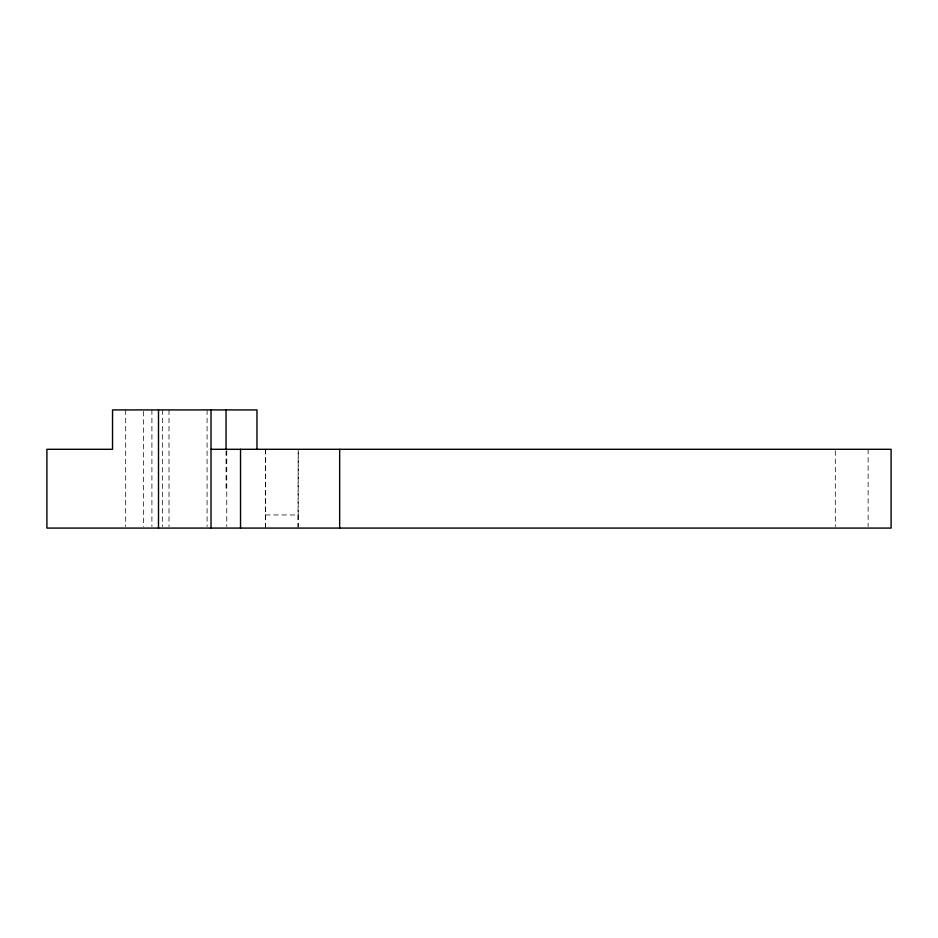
<?xml version="1.0" encoding="UTF-8"?>
<svg xmlns="http://www.w3.org/2000/svg" width="938" height="938" viewBox="0 0 938 938"><rect width="100%" height="100%" fill="white"/><g stroke="black" fill="none" stroke-linecap="round" stroke-linejoin="round"><path stroke-width="0.7" stroke-dasharray="4.69 3.52" d="M298.178 514.95L298.225 449.302L298.003 526.628M265.489 528.082L265.689 449.302M265.489 514.95L298.19 514.95L298.19 528.082M265.501 449.302L265.536 526.628M868.119 449.302L868.119 526.628M835.301 450.768L835.301 526.628M226.762 450.768L226.762 526.628M226.058 450.768L226.058 488.698M207.075 409.918L207.075 526.628M169.004 409.918L169.004 526.628M162.438 409.918L162.438 526.628M151.909 409.918L151.909 526.628M143.444 411.372L143.444 526.628M125.692 409.918L125.692 526.628"/><path stroke-width="1.41" d="M211.015 449.302L891.1 449.302L891.1 528.082L46.9 528.082L46.9 449.302L112.537 449.302L112.537 409.918L256.965 409.918L256.965 449.302M339.662 449.302L339.662 528.082M240.538 449.302L240.538 528.082M226.058 409.918L226.058 449.302M211.015 409.918L211.015 528.082M158.499 409.918L158.499 528.082"/></g></svg>
